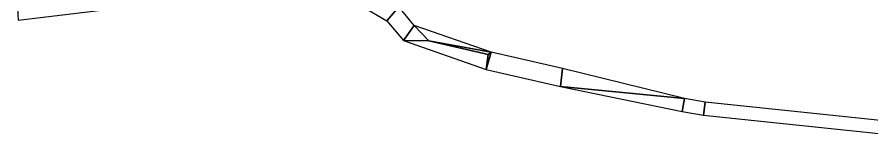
# Model space of a CAD drawing. Extents: x -30359 to 26190, y -30889 to 30041.
# Drawn here: x -502 to 1151, y 287 to 517 of the extents above; entities that cross this region are included whole.
import ezdxf

# ---------------------------------------------------------------- set-up
doc = ezdxf.new("R2010")
doc.units = 0

msp = doc.modelspace()

# ---------------------------------------------------------------- linework, layer by layer
at = {"layer": 'mg_to_dxf', "color": 251}
for points in [[(-502.37, 545.84), (-500, 510.84), (-269.63, 538.84), (-273, 573.84)], [(177.88, 570.84), (164.75, 537.84), (213, 509.84), (236, 536.84)], [(213, 509.84), (245.25, 471.84), (265.88, 500.84), (236, 536.84)], [(294.25, 470.84), (265.88, 500.84), (245.25, 471.84)], [(294.25, 470.84), (414.63, 448.84), (265.88, 500.84)], [(245.25, 471.84), (404.88, 415.84), (408.63, 444.84), (294.25, 470.84)], [(414.63, 448.84), (294.25, 470.84), (408.63, 444.84)], [(552.75, 417.84), (414.63, 448.84), (404.88, 415.84), (548.75, 382.84)], [(414.63, 448.84), (408.63, 444.84), (404.88, 415.84)], [(789, 359.84), (552.75, 417.84), (548.75, 382.84)], [(548.75, 382.84), (784.33, 334.77), (789, 359.84)], [(789, 359.84), (784.33, 334.77), (825.28, 327.14), (828.93, 352.4)], [(828.93, 352.4), (825.28, 327.14), (1207.64, 287.41), (1211.15, 312.68)]]:
    msp.add_3dface(points, dxfattribs=at)

doc.saveas('drawing.dxf')
